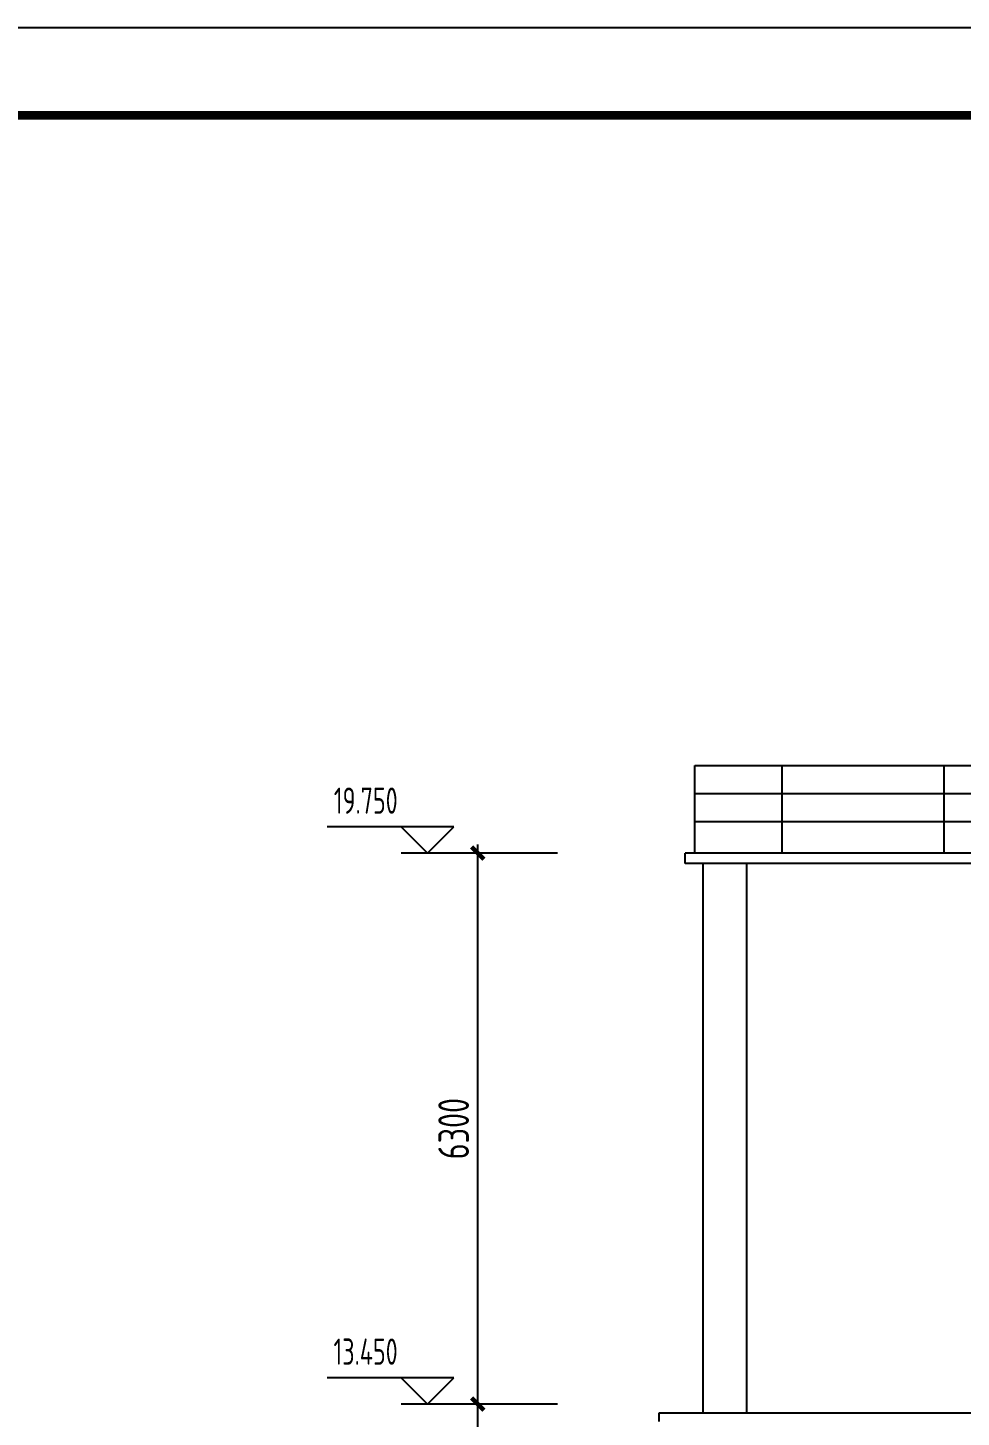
# Model space of a CAD drawing. Extents: x 665703 to 1047784, y -160603 to 92239.
# Drawn here: x 818581 to 829251, y 20206 to 36093 of the extents above; entities that cross this region are included whole.
import ezdxf
from ezdxf.enums import TextEntityAlignment as Align

# ---------------------------------------------------------------- set-up
doc = ezdxf.new("R2010")
doc.units = 0
doc.header["$LTSCALE"] = 800
doc.layers.get('0').update_dxf_attribs({"linetype": 'CONTINUOUS'})
doc.layers.get('Defpoints').update_dxf_attribs({"linetype": 'CONTINUOUS'})
for name, color, linetype in [('DIM', 2, 'CONTINUOUS'), ('THIN', 7, 'CONTINUOUS'), ('TK', 7, 'CONTINUOUS'), ('中粗', 3, 'CONTINUOUS'), ('粗线', 1, 'CONTINUOUS')]:
    doc.layers.add(name, color=color, linetype=linetype)
doc.styles.add('TSSD_Dimension', font='Tssdeng.shx', dxfattribs={"width": 0.75, "bigfont": 'hztxt.shx'})
doc.styles.add('TSSD_Label', font='Tssdeng.shx', dxfattribs={"width": 0.7, "bigfont": 'hztxt.shx'})
doc.dimstyles.new('TSSD_100_100', dxfattribs={"dimtxt": 350, "dimasz": 100, "dimexe": 100, "dimexo": 250, "dimgap": 100, "dimtad": 1, "dimdec": 0, "dimzin": 0, "dimdsep": 46, "dimtxsty": 'TSSD_Dimension', "dimblk": 'ARCHTICK', "dimcen": 0, "dimdle": 100, "dimclrt": 7, "dimadec": 0, "dimazin": 0, "dimtfac": 1, "dimtdec": 0, "dimtix": 1, "dimtmove": 2, "dimatfit": 3, "dimldrblk": 'ARCHTICK', "dimfxl": 0, "dimtolj": 1, "dimtzin": 0, "dimarcsym": 0})

# ---------------------------------------------------------------- blocks, each defined once
blk = doc.blocks.new('_ArchTick')
at = {"color": 0, "const_width": 0.5}
blk.add_lwpolyline([(-0.71, -0.71), (0.71, 0.71)], dxfattribs=at)
blk = doc.blocks.new('*D91')
at = {"layer": 'Defpoints', "color": 0, "transparency": 16777216}
for p in [(823724, 20356), (824886, 20356), (824886, 17056)]:
    blk.add_point(p, dxfattribs=at)
at = {"layer": 'DIM', "color": 0, "lineweight": -2, "transparency": 16777216}
for p, q in [((824636, 20356), (823624, 20356)), ((823724, 16956), (823724, 20456)), ((824636, 17056), (823624, 17056))]:
    blk.add_line(p, q, dxfattribs=at)
at = {"layer": 'DIM', "color": 0, "lineweight": -2, "transparency": 16777216, "xscale": 100, "yscale": 100, "zscale": 100}
for p, rotation in [((823724, 20356), 90), ((823724, 17056), 270)]:
    blk.add_blockref('_ArchTick', p, dxfattribs=dict(at, rotation=rotation))
at = {"layer": 'DIM', "color": 7, "transparency": 16777216, "insert": (823449, 18706), "char_height": 350, "attachment_point": 5, "rotation": 90, "style": 'TSSD_Dimension'}
blk.add_mtext('\\A1;3300', dxfattribs=at)
blk = doc.blocks.new('*D92')
at = {"layer": 'Defpoints', "color": 0, "transparency": 16777216}
for p in [(823724, 26656), (824886, 26656), (824886, 20356)]:
    blk.add_point(p, dxfattribs=at)
at = {"layer": 'DIM', "color": 0, "lineweight": -2, "transparency": 16777216}
for p, q in [((823724, 20256), (823724, 26756)), ((824636, 26656), (823624, 26656)), ((824636, 20356), (823624, 20356))]:
    blk.add_line(p, q, dxfattribs=at)
at = {"layer": 'DIM', "color": 0, "lineweight": -2, "transparency": 16777216, "xscale": 100, "yscale": 100, "zscale": 100}
for p, rotation in [((823724, 26656), 90), ((823724, 20356), 270)]:
    blk.add_blockref('_ArchTick', p, dxfattribs=dict(at, rotation=rotation))
at = {"layer": 'DIM', "color": 7, "transparency": 16777216, "insert": (823449, 23506), "char_height": 350, "attachment_point": 5, "rotation": 90, "style": 'TSSD_Dimension'}
blk.add_mtext('\\A1;6300', dxfattribs=at)

msp = doc.modelspace()

# ---------------------------------------------------------------- linework, layer by layer
at = {"layer": 'THIN'}
for p, q in [((822850.3, 26956.1), (822001.5, 26956.1)), ((823150.3, 26656.1), (822850.3, 26956.1)), ((823450.3, 26956.1), (822850.3, 26956.1)), ((823150.3, 26656.1), (823450.3, 26956.1)), ((823624.4, 26656.1), (822850.3, 26656.1)), ((823150.3, 26656.1), (823150.3, 26656.1)), ((822850.3, 20656.1), (822001.5, 20656.1)), ((823150.3, 20356.1), (822850.3, 20656.1)), ((823450.3, 20656.1), (822850.3, 20656.1)), ((823150.3, 20356.1), (823450.3, 20656.1)), ((823624.4, 20356.1), (822850.3, 20356.1)), ((823150.3, 20356.1), (823150.3, 20356.1))]:
    msp.add_line(p, q, dxfattribs=at)
at = {"layer": 'TK', "color": 2}
msp.add_lwpolyline([(849137.2, 36092.7), (765037.2, 36092.7), (765037.2, -23307.3), (849137.2, -23307.3)], close=True, dxfattribs=at)
at = {"layer": 'TK', "color": 2, "const_width": 100}
msp.add_lwpolyline([(767537.2, 35092.7), (848137.2, 35092.7), (848137.2, -22307.3), (767537.2, -22307.3)], close=True, dxfattribs=at)
at = {"layer": '中粗'}
for p, q in [((841996.9, 26656.1), (826096.9, 26656.1)), ((826096.9, 26536.1), (826096.9, 26656.1)), ((841996.9, 26536.1), (826096.9, 26536.1)), ((826296.9, 26536.1), (826296.9, 20256.1)), ((826796.9, 26536.1), (826796.9, 20256.1)), ((825796.9, 20156.1), (825796.9, 20256.1)), ((825796.9, 20256.1), (842296.9, 20256.1))]:
    msp.add_line(p, q, dxfattribs=at)
at = {"layer": '粗线'}
for p, q in [((826205.3, 27656.1), (841896.9, 27656.1)), ((826205.3, 26656.1), (826205.3, 27656.1)), ((827205.3, 26656.1), (827205.3, 27656.1)), ((829055.3, 26656.1), (829055.3, 27656.1)), ((826205.3, 27336.1), (841896.9, 27336.1)), ((826205.3, 27016.1), (841896.9, 27016.1))]:
    msp.add_line(p, q, dxfattribs=at)

# ---------------------------------------------------------------- texts
at = {"layer": 'THIN', "style": 'TSSD_Label', "width": 0.7}
for s, p in [('19.750', (822809.2, 27016.1)), ('13.450', (822809.2, 20716.1))]:
    msp.add_text(s, height=300, dxfattribs=at).set_placement(p, align=Align.BOTTOM_RIGHT)

# ---------------------------------------------------------------- dimensions: what is measured, and where the dimension line sits
at = {"layer": 'DIM'}
for base, p1, p2, picture, middle in [((823724.4, 26656.1), (824886.4, 20356.1), (824886.4, 26656.1), '*D92', (823449.4, 23506.1)), ((823724.4, 20356.1), (824886.4, 17056.1), (824886.4, 20356.1), '*D91', (823449.4, 18706.1))]:
    dim = msp.add_linear_dim(base=base, p1=p1, p2=p2, angle=90, dimstyle='TSSD_100_100', dxfattribs=at)
    dim.commit()
    dim.dimension.update_dxf_attribs({"geometry": picture, "text_midpoint": middle})

doc.saveas('drawing.dxf')
